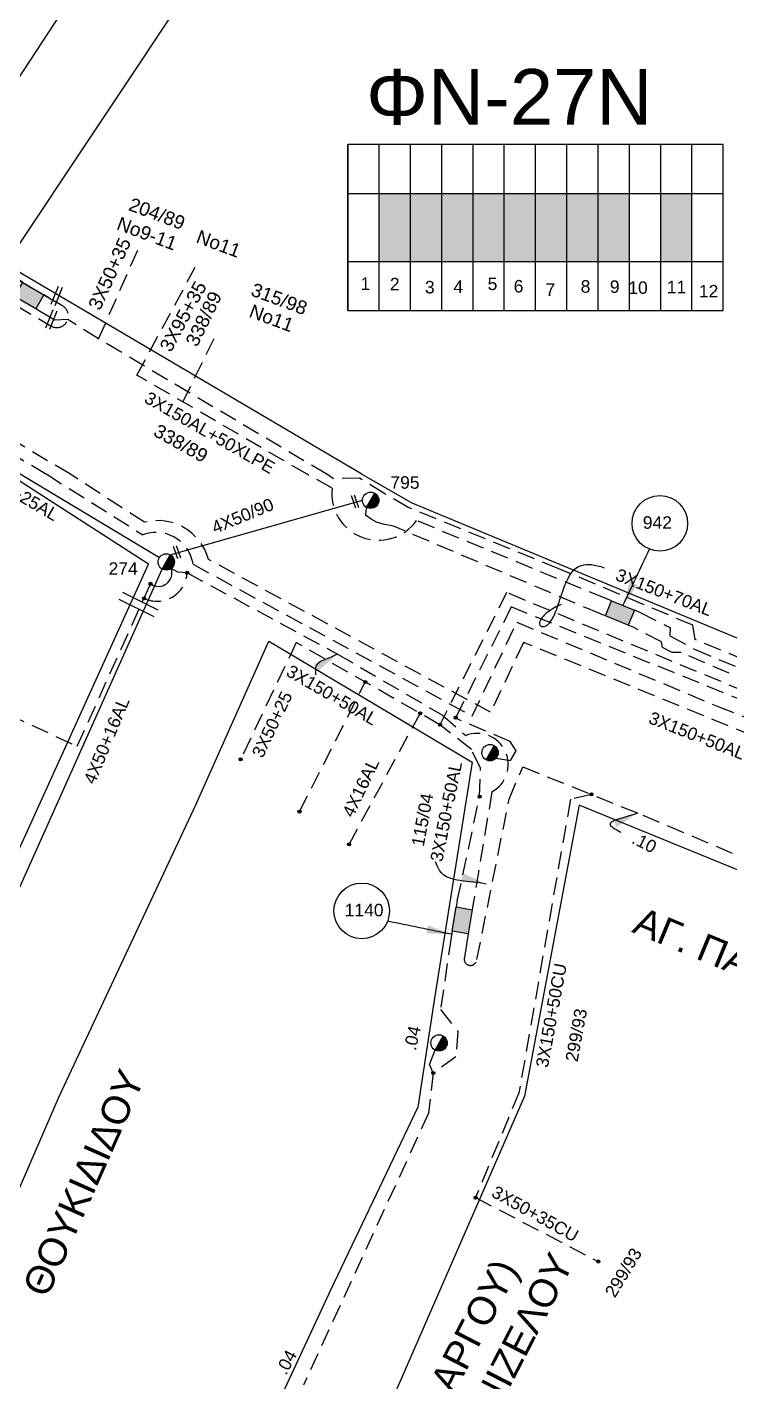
# Model space of a CAD drawing. Header units: millimetres. Extents: x 907 to 2022, y 699 to 1220.
# Drawn here: x 1675.8 to 1726.3, y 946.3 to 1043.7 of the extents above; entities that cross this region are included whole.
import ezdxf
from ezdxf.enums import TextEntityAlignment as Align

# ---------------------------------------------------------------- set-up
doc = ezdxf.new("R2010")
doc.units = ezdxf.units.MM
doc.linetypes.add('DASHED', pattern=[19.05, 12.7, -6.35])
for name, color, linetype in [('Link Box 4 Διευθύνσεων', 7, 'Continuous'), ('Άγνωστα', 7, 'Continuous'), ('Ασφαλειοκιβώτια Χ.Τ 12 αναχωρήσεων', 7, 'Continuous'), ('Γυμνά εναέρια ΧΤ (3Φ)   4x50AL', 7, 'Continuous'), ('Γυμνά εναέρια ΧΤ και ΦΟΠ (3Φ)   4x50+16AL', 7, 'Continuous'), ('Επιγραφές - Σχήματα', 7, 'Continuous'), ('Καλώδια ΧΤ   3x150+50AL', 7, 'DASHED'), ('Καλώδια ΧΤ   3x150+50CU', 7, 'DASHED'), ('Καλώδια ΧΤ   3x150+70AL', 7, 'DASHED'), ('Καλώδια ΧΤ   3x150AL+50XLPE', 7, 'DASHED'), ('Μηχανική τομή', 7, 'Continuous'), ('Στύλος ΦΜ', 7, 'Continuous'), ('Στύλος ΦΜ @ 1', 7, 'Continuous'), ('Συνδέσεις', 7, 'Continuous'), ('Συνεστραμμένα ΧΤ   3x70+54.6+25 AL', 7, 'SYN_LINE'), ('Τομή', 7, 'Continuous'), ('Υπόβαθρο ΔΕΗ', 7, 'Continuous'), ('Υπόγεια Καλώδια Δικτύου ΧΤ   .04', 7, 'DASHED'), ('Υπόγεια Καλώδια Δικτύου ΧΤ   .10', 7, 'DASHED'), ('Υπόγεια καλώδια Δικτύου ΧΤ και Παρ. ΧΤ - 3X150+70 AL', 7, 'DASHED'), ('Υπόγεια καλώδια Παροχών ΧΤ   4x16AL', 7, 'DASHED')]:
    doc.layers.add(name, color=color, linetype=linetype)
doc.styles.get("Standard").update_dxf_attribs({"font": 'arial.ttf'})
doc.linetypes.add('SYN_LINE', pattern='A,0.5,-0.0001,["/\\/\\/\\/",Standard,S=0.1,R=0,X=0,Y=-0.05],-0.25', length=0.7501)
doc.dimstyles.get("Standard").update_dxf_attribs({"dimtxt": 0.18, "dimasz": 0.18, "dimexe": 0.18, "dimexo": 0.0625, "dimgap": 0.09, "dimtad": 0, "dimtih": 1, "dimtoh": 1, "dimdec": 4, "dimzin": 0, "dimdsep": 46, "dimtxsty": 'Standard', "dimcen": 0.09, "dimadec": 0, "dimazin": 0, "dimtfac": 1, "dimtdec": 4, "dimtofl": 0, "dimtmove": 0, "dimatfit": 3, "dimfxl": 1, "dimtolj": 1, "dimtzin": 0, "dimarcsym": 0})

# ---------------------------------------------------------------- blocks, each defined once
blk = doc.blocks.new('ΑΣΦΑΛΕΙΟΚΙΒΩΤΙΟ ΥΠΟΣΤΑΘΜΟΥ 12 ΑΝΑΧΩΡΗΣΕΩΝ')
at = {"layer": 'Ασφαλειοκιβώτια Χ.Τ 12 αναχωρήσεων', "ltscale": 40}
for p, q in [((-23.91, 54), (23.91, 54)), ((-9.83, 54), (-9.83, -54)), ((9.83, 54), (9.83, -54)), ((-23.91, 45), (23.91, 45)), ((-23.91, 36), (23.91, 36)), ((-23.91, 27), (23.91, 27)), ((-23.91, 18), (23.91, 18)), ((-23.91, 9), (23.91, 9)), ((-23.91, 0), (23.91, 0)), ((-23.91, -9), (23.91, -9)), ((-23.91, -18), (23.91, -18)), ((-23.91, -27), (23.91, -27)), ((-23.91, -36), (23.91, -36)), ((-23.91, -45), (23.91, -45))]:
    blk.add_line(p, q, dxfattribs=at)
at = {"layer": 'Ασφαλειοκιβώτια Χ.Τ 12 αναχωρήσεων'}
blk.add_lwpolyline([(-23.91, -54), (23.91, -54), (23.91, 54), (-23.91, 54)], close=True, dxfattribs=at)
for s, p in [('1', (-17.96, 50.38)), ('2', (-18.09, 41.94)), ('3', (-18.96, 31.85)), ('4', (-18.84, 23.65)), ('5', (-18, 13.8)), ('6', (-18.7, 6.3)), ('7', (-19.67, -2.85)), ('8', (-18.76, -12.97)), ('9', (-18.82, -21.37)), ('10', (-19.1, -26.68)), ('11', (-18.93, -37.76)), ('12', (-20.12, -46.99))]:
    blk.add_text(s, height=3.6, rotation=270, dxfattribs=at).set_placement(p)
at = {"layer": 'Ασφαλειοκιβώτια Χ.Τ 12 αναχωρήσεων', "ltscale": 40}
for tag, height, p in [('ΟΝΟΜΑ', 5, (0.11, 57.89)), ('ΚΕΙΜΕΝΟ 1', 2, (17.33, 49.23)), ('ΚΕΙΜΕΝΟ 2', 2, (17.33, 40.53)), ('ΚΕΙΜΕΝΟ 3', 2, (17.33, 31.39)), ('ΚΕΙΜΕΝΟ 4', 2, (17.33, 22.41)), ('ΚΕΙΜΕΝΟ 5', 2, (17.33, 13.57)), ('ΚΕΙΜΕΝΟ 6', 2, (17.33, 4.65)), ('ΚΕΙΜΕΝΟ 7', 2, (17.33, -4.42)), ('ΚΕΙΜΕΝΟ 8', 2, (17.33, -13.15)), ('ΚΕΙΜΕΝΟ 9', 2, (17.33, -22.28)), ('ΚΕΙΜΕΝΟ 10', 2, (17.33, -31.5)), ('ΚΕΙΜΕΝΟ 11', 2, (17.33, -40.57)), ('ΚΕΙΜΕΝΟ 12', 2, (17.33, -49.5)), ('ΣΧ', 2, (0.17, -56.08))]:
    blk.add_attdef(tag, text='', height=height, dxfattribs=at).set_placement(p, align=Align.MIDDLE_CENTER)
blk = doc.blocks.new('LINK BOX 4 ΑΝΑΧΩΡΗΣΕΩΝ')
at = {"layer": 'Link Box 4 Διευθύνσεων', "ltscale": 40}
blk.add_hatch(color=256, dxfattribs=at).paths.add_polyline_path([(-3.54, 0), (-3.54, -4.67), (3.54, -4.67), (3.54, 0)])
for p, q in [((-3.54, 0), (-5.33, 0)), ((5.33, 0), (3.54, 0)), ((-3.54, -4.67), (-5.33, -4.67)), ((5.33, -4.67), (3.54, -4.67))]:
    blk.add_line(p, q, dxfattribs=at)
blk.add_lwpolyline([(-3.54, -4.67), (-3.54, 0), (3.54, 0), (3.54, -4.67)], close=True, dxfattribs=at)
blk = doc.blocks.new('ΥΠΑΡΧΩΝ ΤΣΙΜΕΝΤΕΝΙΟΣ ΣΤΥΛΟΣ')
at = {"layer": 'Στύλος ΦΜ'}
blk.add_hatch(color=256, dxfattribs=at).paths.add_polyline_path([(-1.29, -2.28, 0.574793), (2.62, 0, 0.268822), (1.3, 2.27)])
blk.add_line((-1.29, -2.28), (1.3, 2.27), dxfattribs=at)
blk.add_circle((0, 0), 2.62, dxfattribs=at)
at = {"layer": 'Στύλος ΦΜ', "flags": 4}
for tag, p in [('ΑΡΙΘΜΟΣ', (-4.68, 8.05)), ('ΤΥΠΟΣ', (-4.91, 3.03))]:
    blk.add_attdef(tag, p, '', height=4, dxfattribs=at)
blk = doc.blocks.new('_ΣΥΝΔΕΣΗ')
at = {"layer": 'Συνδέσεις', "linetype": 'SYN_LINE', "ltscale": 40}
blk.add_hatch(color=256, dxfattribs=at).paths.add_polyline_path([(0.5, -0.01, 1), (-0.5, -0.01, 1)])
at = {"layer": 'Συνδέσεις'}
blk.add_circle((0, -0.01), 0.5, dxfattribs=at)
blk = doc.blocks.new('ΤΟΜΗ')
at = {"layer": 'Τομή', "ltscale": 40}
for p, q in [((-5.68, 0), (5.68, 0)), ((5.68, -2.33), (-5.68, -2.33))]:
    blk.add_line(p, q, dxfattribs=at)
blk = doc.blocks.new('ΜΗΧΑΝΙΚΗ ΤΟΜΗ')
at = {"layer": 'Μηχανική τομή', "ltscale": 40}
for p, q in [((-1.89, 0.78), (1.89, 0.78)), ((1.89, 0), (-1.89, 0))]:
    blk.add_line(p, q, dxfattribs=at)

msp = doc.modelspace()

# ---------------------------------------------------------------- hatches: boundary and pattern name
at = {"layer": 'Ασφαλειοκιβώτια Χ.Τ 12 αναχωρήσεων'}
h = msp.add_hatch(color=6, dxfattribs=at)
h.dxf.hatch_style = 1
h.paths.add_polyline_path([(1701.115, 1026.871), (1703.365, 1026.871), (1703.365, 1031.785), (1701.115, 1031.785)])
h = msp.add_hatch(color=85, dxfattribs=at)
h.dxf.hatch_style = 1
h.paths.add_polyline_path([(1703.365, 1026.871), (1705.615, 1026.871), (1705.615, 1031.785), (1703.365, 1031.785)])
h = msp.add_hatch(color=30, dxfattribs=at)
h.dxf.hatch_style = 1
h.paths.add_polyline_path([(1705.615, 1026.871), (1707.865, 1026.871), (1707.865, 1031.785), (1705.615, 1031.785)])
h = msp.add_hatch(color=151, dxfattribs=at)
h.dxf.hatch_style = 1
h.paths.add_polyline_path([(1710.123, 1031.797), (1707.873, 1031.797), (1707.873, 1026.883), (1710.123, 1026.883)])
h = msp.add_hatch(color=1, dxfattribs=at)
h.dxf.hatch_style = 1
h.paths.add_polyline_path([(1710.115, 1026.871), (1712.365, 1026.871), (1712.365, 1031.785), (1710.115, 1031.785)])
h = msp.add_hatch(color=133, dxfattribs=at)
h.dxf.hatch_style = 1
h.paths.add_polyline_path([(1712.365, 1026.871), (1714.615, 1026.871), (1714.615, 1031.785), (1712.365, 1031.785)])
h = msp.add_hatch(color=2, dxfattribs=at)
h.dxf.hatch_style = 1
h.paths.add_polyline_path([(1716.865, 1031.785), (1714.615, 1031.785), (1714.615, 1026.871), (1716.865, 1026.871)])
h = msp.add_hatch(color=5, dxfattribs=at)
h.dxf.hatch_style = 1
h.paths.add_polyline_path([(1716.889, 1026.865), (1719.139, 1026.865), (1719.139, 1031.779), (1716.889, 1031.779)])
h = msp.add_hatch(color=62, dxfattribs=at)
h.dxf.hatch_style = 1
h.paths.add_polyline_path([(1721.365, 1026.871), (1723.615, 1026.871), (1723.615, 1031.785), (1721.365, 1031.785)])

# ---------------------------------------------------------------- linework, layer by layer
at = {"layer": 'Άγνωστα', "color": 151, "linetype": 'DASHED', "ltscale": 0.1}
msp.add_lwpolyline([(1680.926, 1021.314), (1683.771, 1027.789)], dxfattribs=at)
at = {"layer": 'Άγνωστα', "color": 85, "linetype": 'DASHED', "ltscale": 0.1}
for points in [[(1683.686, 1018.704), (1687.879, 1026.478)], [(1686.989, 1016.778), (1689.496, 1021.885)]]:
    msp.add_lwpolyline(points, dxfattribs=at)
at = {"layer": 'Άγνωστα', "color": 133}
msp.add_lwpolyline([(1686.083, 1005.777), (1699.91, 1009.701)], dxfattribs=at)
at = {"layer": 'Άγνωστα', "color": 173, "linetype": 'DASHED', "ltscale": 0.1}
for points in [[(1695.146, 999.466), (1691.141, 991.064)], [(1708.338, 988.366), (1708.398, 990.453), (1707.742, 991.764), (1705.481, 993.556), (1695.146, 999.466)], [(1695.377, 987.297), (1700.111, 996.627)], [(1706.732, 980.878), (1708.338, 988.366)]]:
    msp.add_lwpolyline(points, dxfattribs=at)
at = {"layer": 'Άγνωστα', "color": 5, "linetype": 'DASHED', "ltscale": 0.1}
msp.add_lwpolyline([(1708.049, 959.533), (1716.884, 954.925)], dxfattribs=at)
at = {"layer": 'Γυμνά εναέρια ΧΤ (3Φ)   4x50AL', "color": 233, "ltscale": 0.1, "true_color": 0xd2798f}
msp.add_lwpolyline([(1625.678, 879.393), (1626.72, 881.07), (1628.774, 885.324), (1635.041, 898.46), (1636.296, 900.929), (1651.352, 930.541), (1659.64, 946.959), (1668.442, 966.712), (1685.5, 1004.754)], dxfattribs=at)
at = {"layer": 'Επιγραφές - Σχήματα'}
msp.add_lwpolyline([(1714.193, 1002.211), (1713.879, 1002.058), (1713.619, 1001.914), (1713.406, 1001.782), (1713.235, 1001.659), (1713.098, 1001.546), (1712.992, 1001.442), (1712.908, 1001.348), (1712.841, 1001.263), (1712.786, 1001.187), (1712.742, 1001.119), (1712.706, 1001.058), (1712.68, 1001.003), (1712.661, 1000.954), (1712.649, 1000.909), (1712.643, 1000.869), (1712.643, 1000.831), (1712.647, 1000.795), (1712.656, 1000.762), (1712.669, 1000.731), (1712.686, 1000.703), (1712.707, 1000.678), (1712.733, 1000.656), (1712.762, 1000.638), (1712.795, 1000.624), (1712.831, 1000.614), (1712.871, 1000.609), (1712.914, 1000.609), (1712.961, 1000.615), (1713.01, 1000.629), (1713.063, 1000.649), (1713.118, 1000.679), (1713.176, 1000.717), (1713.236, 1000.764), (1713.298, 1000.821), (1713.362, 1000.888), (1713.425, 1000.963), (1713.489, 1001.048), (1713.551, 1001.141), (1713.612, 1001.243), (1713.671, 1001.353), (1713.727, 1001.471), (1713.78, 1001.598), (1713.833, 1001.733), (1713.885, 1001.878), (1713.938, 1002.033), (1713.993, 1002.198), (1714.05, 1002.373), (1714.112, 1002.559), (1714.177, 1002.756), (1714.247, 1002.96), (1714.321, 1003.169), (1714.399, 1003.379), (1714.48, 1003.586), (1714.564, 1003.787), (1714.652, 1003.978), (1714.743, 1004.157), (1714.836, 1004.32), (1714.933, 1004.467), (1715.036, 1004.598), (1715.145, 1004.713), (1715.261, 1004.812), (1715.388, 1004.896), (1715.524, 1004.964), (1715.673, 1005.017), (1715.835, 1005.055), (1716.009, 1005.077), (1716.195, 1005.082), (1716.393, 1005.071), (1716.602, 1005.043), (1716.821, 1004.996), (1717.05, 1004.931), (1717.288, 1004.846)], dxfattribs=at)
at = {"layer": 'Επιγραφές - Σχήματα', "linetype": 'Continuous'}
for centre in [(1721.305, 1008.041), (1699.857, 980.157)]:
    msp.add_circle(centre, 2, dxfattribs=at)
at = {"layer": 'Επιγραφές - Σχήματα', "color": 7, "linetype": 'Continuous'}
msp.add_arc((1685.223, 1004.484), 0.98, 234.81359, 18.83018, dxfattribs=at)
at = {"layer": 'Καλώδια ΧΤ   3x150+50AL', "color": 2, "ltscale": 0.1}
for points in [[(1687.726, 1005.095), (1707.8, 994.174), (1711.02, 1000.928), (1725.43, 994.885), (1736.355, 990.598), (1740.949, 1000.689), (1746.108, 1011.569), (1753.008, 1026.135), (1745.526, 1029.016)], [(1665.485, 1017.79), (1666.273, 1018.065), (1677.188, 1011.569), (1684.107, 1007.219)]]:
    msp.add_lwpolyline(points, dxfattribs=at)
at = {"layer": 'Καλώδια ΧΤ   3x150+50AL', "color": 85, "ltscale": 0.1}
msp.add_lwpolyline([(1719.883, 1001.618), (1722.049, 1000.54), (1722.033, 999.956), (1723.801, 998.982), (1734.83, 994.375), (1742.482, 1011.569), (1747.825, 1023.912), (1743.917, 1025.683)], dxfattribs=at)
at = {"layer": 'Καλώδια ΧΤ   3x150+50AL', "color": 62, "ltscale": 0.1}
for points in [[(1684.228, 1008.116), (1678.892, 1011.569), (1669.158, 1017.37), (1666.365, 1019.045)], [(1743.448, 999.728), (1739.023, 991.151), (1737.927, 991.578), (1736.811, 989.173), (1711.493, 999.474), (1709.132, 994.447), (1688.828, 1005.442)]]:
    msp.add_lwpolyline(points, dxfattribs=at)
at = {"layer": 'Καλώδια ΧΤ   3x150+50AL', "color": 30, "ltscale": 0.1}
for points in [[(1687.294, 1004.482), (1686.621, 1004.52), (1686.151, 1004.8)], [(1687.249, 1004.382), (1687.294, 1004.482), (1698.115, 998.637), (1705.664, 994.235), (1707.34, 992.767)], [(1672.672, 995.12), (1679.386, 992.004), (1684.659, 1003.683)], [(1709.222, 988.722), (1707.883, 980.683)]]:
    msp.add_lwpolyline(points, dxfattribs=at)
at = {"layer": 'Καλώδια ΧΤ   3x150+50AL', "color": 62, "ltscale": 0.1}
msp.add_arc((1685.18, 1004.46), 3.778, 15.06404, 104.58582, dxfattribs=at)
at = {"layer": 'Καλώδια ΧΤ   3x150+50AL', "color": 2, "ltscale": 0.1}
msp.add_arc((1685.048, 1004.678), 2.71, 8.85759, 110.32517, dxfattribs=at)
at = {"layer": 'Καλώδια ΧΤ   3x150+50AL', "color": 30, "ltscale": 0.1}
for centre, radius, start, end in [((1685.131, 1004.6), 2.166, 244.28534, 356.98172), ((1708.164, 990.69), 2.235, 298.27063, 111.64032)]:
    msp.add_arc(centre, radius, start, end, dxfattribs=at)
at = {"layer": 'Καλώδια ΧΤ   3x150+50CU', "color": 5, "ltscale": 0.1}
msp.add_lwpolyline([(1716.379, 988.536), (1714.87, 988.185), (1711.169, 967.078), (1708.049, 959.533)], dxfattribs=at)
at = {"layer": 'Καλώδια ΧΤ   3x150+70AL', "color": 133, "ltscale": 0.1}
for points in [[(1750.923, 1030.929), (1753.825, 1029.674), (1748.622, 1018.516), (1746.774, 1014.188), (1745.84, 1014.308), (1744.785, 1011.569), (1738.738, 997.668), (1737.93, 996.045), (1737.391, 994.758), (1739.46, 993.86), (1738.558, 992.01), (1722.83, 998.737), (1722.192, 998.74), (1721.485, 999.107), (1721.429, 999.507), (1719.441, 1000.538)], [(1716.975, 1001.546), (1702.144, 1007.838), (1701.389, 1007.978), (1700.924, 1008.121), (1700.531, 1008.335), (1700.138, 1008.621), (1700.174, 1008.835), (1700.208, 1009.189)]]:
    msp.add_lwpolyline(points, dxfattribs=at)
at = {"layer": 'Καλώδια ΧΤ   3x150+70AL', "color": 173, "ltscale": 0.1}
msp.add_lwpolyline([(1736.864, 996.397), (1735.235, 993.146), (1734.506, 992.996), (1710.283, 1003.062), (1705.481, 993.556)], dxfattribs=at)
at = {"layer": 'Καλώδια ΧΤ   3x150AL+50XLPE', "color": 6, "linetype": 'DASHED', "ltscale": 0.1}
msp.add_lwpolyline([(1539.28, 1070.177), (1540.561, 1072.932), (1605.912, 1044.201), (1607.302, 1044.848), (1613.307, 1042.243), (1613.015, 1041.825), (1618.72, 1039.351), (1616.803, 1035.511), (1626.914, 1030.438), (1631.077, 1038.029), (1631.378, 1038.461), (1631.378, 1038.461), (1632.199, 1037.889), (1637.766, 1045.881), (1650.334, 1038.913, 0.414951), (1653.879, 1036.903), (1671.67, 1026.446, 0.097678), (1671.681, 1025.682), (1677.522, 1022.224, 1.01683), (1678.275, 1023.714), (1677.757, 1024.02)], format="xyb", dxfattribs=at)
at = {"layer": 'Καλώδια ΧΤ   3x150AL+50XLPE', "linetype": 'DASHED', "ltscale": 0.1}
msp.add_lwpolyline([(1675.092, 1025.593), (1677.757, 1024.02)], dxfattribs=at)
at = {"layer": 'Καλώδια ΧΤ   3x150AL+50XLPE', "color": 85, "ltscale": 0.1}
for points in [[(1697.73, 1010.577), (1695.924, 1011.569), (1683.686, 1018.704)], [(1717.417, 1002.627), (1703.797, 1008.24)]]:
    msp.add_lwpolyline(points, dxfattribs=at)
msp.add_arc((1701.061, 1010.181), 3.355, 173.23053, 324.63843, dxfattribs=at)
at = {"layer": 'Συνεστραμμένα ΧΤ   3x70+54.6+25 AL', "color": 2, "ltscale": 10}
msp.add_lwpolyline([(1665.781, 1017.279), (1685.301, 1005.592)], dxfattribs=at)
at = {"layer": 'Υπόβαθρο ΔΕΗ', "ltscale": 0.1}
for points in [[(1674.26, 1026.663), (1694.471, 1057.055), (1670.939, 1076.884), (1688.482, 1093.368), (1688.482, 1093.368), (1704.129, 1084.602), (1721.258, 1075.07), (1740.403, 1064.284), (1758.983, 1053.604), (1754.187, 1042.915), (1740.304, 1011.569)], [(1699.857, 1011.569), (1674.109, 1026.752), (1652.885, 1039.228), (1640.796, 1045.917), (1640.899, 1050.383), (1666.22, 1072.305), (1666.22, 1072.305), (1685.664, 1056.145), (1668.538, 1030.026)]]:
    msp.add_lwpolyline(points, dxfattribs=at)
at = {"layer": 'Υπόβαθρο ΔΕΗ'}
for points in [[(1663.953, 1011.569), (1657.536, 998.055), (1635.623, 950.335), (1655.014, 940.368), (1665.42, 963.393), (1675.688, 985.646), (1684.523, 1005.113), (1674.465, 1011.569)], [(1699.857, 1011.569), (1703.451, 1009.511), (1734.068, 996.814), (1740.304, 1011.569)], [(1693.171, 999.572), (1707.804, 990.865), (1705.087, 973.886), (1703.889, 966.046), (1697.642, 952.925), (1684.527, 924.727), (1664.113, 935.554), (1671.314, 951.228), (1678.098, 966.791), (1687.915, 987.792), (1693.171, 999.572)], [(1759.944, 969.246), (1731.404, 981.26), (1715.511, 987.759), (1711.562, 966.824), (1691.051, 919.826), (1721.078, 904.182), (1748.418, 949.919), (1759.944, 969.246)]]:
    msp.add_lwpolyline(points, dxfattribs=at)
at = {"layer": 'Υπόγεια Καλώδια Δικτύου ΧΤ   .10', "color": 5, "ltscale": 0.1}
for points in [[(1710.467, 988.189), (1710.467, 988.189), (1710.467, 988.189), (1711.438, 990.522), (1720.089, 987.045), (1729.549, 983.033)], [(1708.138, 976.666), (1710.467, 988.189)], [(1707.438, 978.057), (1707.235, 976.776)]]:
    msp.add_lwpolyline(points, dxfattribs=at)
at = {"layer": 'Υπόγεια Καλώδια Δικτύου ΧΤ   .10', "color": 173, "ltscale": 0.1}
for points in [[(1706.287, 978.252), (1705.531, 973.057), (1706.781, 971.473), (1706.637, 969.648), (1705.002, 968.495), (1704.664, 965.598), (1695.657, 946.023)], [(1705.002, 968.495), (1704.72, 969.103), (1705.131, 970.143)]]:
    msp.add_lwpolyline(points, dxfattribs=at)
at = {"layer": 'Υπόγεια Καλώδια Δικτύου ΧΤ   .10', "color": 5, "ltscale": 0.1}
msp.add_arc((1707.683, 976.69), 0.455, 169.18562, 356.88553, dxfattribs=at)
at = {"layer": 'Υπόγεια καλώδια Δικτύου ΧΤ και Παρ. ΧΤ - 3X150+70 AL', "color": 30, "ltscale": 0.1}
for points in [[(1744.549, 1026.991), (1749.744, 1024.675), (1744.038, 1011.569), (1738.66, 999.425), (1736.002, 992.795), (1735.472, 992.405), (1734.723, 992.285), (1710.615, 1002.024), (1706.628, 994.091)], [(1709.536, 991.144), (1709.536, 991.144), (1709.536, 991.144), (1710.564, 990.986), (1710.959, 991.671), (1710.538, 992.356), (1706.61, 994.015)]]:
    msp.add_lwpolyline(points, dxfattribs=at)
at = {"layer": 'Υπόγεια καλώδια Δικτύου ΧΤ και Παρ. ΧΤ - 3X150+70 AL', "color": 151, "ltscale": 0.1}
msp.add_lwpolyline([(1743.585, 1024.994), (1746.991, 1023.352), (1745.186, 1019.195), (1741.598, 1011.569), (1734.496, 995.264), (1723.838, 999.681), (1723.682, 1000.706), (1714.044, 1004.78), (1703.25, 1009.168), (1701.51, 1010.162), (1699.707, 1011.293), (1697.835, 1011.241), (1697.338, 1011.569), (1680.926, 1021.314), (1678.704, 1022.701), (1677.776, 1022.654), (1676.593, 1023.354)], dxfattribs=at)
at = {"layer": 'Υπόγεια καλώδια Παροχών ΧΤ   4x16AL', "color": 173, "ltscale": 0.1}
msp.add_lwpolyline([(1698.941, 984.939), (1704.059, 994.369)], dxfattribs=at)

# ---------------------------------------------------------------- block references
at = {"layer": 'Link Box 4 Διευθύνσεων'}
for p, xscale, yscale, zscale, rotation in [((1676.233, 1024.922), 0.250000000000098, 0.250000000000098, 0.250000000000098, 329.4128395944621), ((1718.65, 1002.122), 0.250000000000098, 0.250000000000098, 0.250000000000098, 337.7511611284057), ((1706.51, 979.565), 0.2499999999999379, 0.2499999999999379, 0.2499999999999379, 80.37975080125082)]:
    msp.add_blockref('LINK BOX 4 ΑΝΑΧΩΡΗΣΕΩΝ', p, dxfattribs=dict(at, xscale=xscale, yscale=yscale, zscale=zscale, rotation=rotation))
at = {"layer": 'Ασφαλειοκιβώτια Χ.Τ 12 αναχωρήσεων', "xscale": 0.25, "yscale": 0.25, "zscale": 0.25, "rotation": 90}
msp.add_blockref('ΑΣΦΑΛΕΙΟΚΙΒΩΤΙΟ ΥΠΟΣΤΑΘΜΟΥ 12 ΑΝΑΧΩΡΗΣΕΩΝ', (1712.365, 1029.328), dxfattribs=at)
at = {"layer": 'Μηχανική τομή', "xscale": 0.250000000000009, "yscale": 0.250000000000009, "zscale": 0.250000000000009, "rotation": 289.0626119732074}
for p in [(1699.283, 1009.572), (1686.476, 1005.937)]:
    msp.add_blockref('ΜΗΧΑΝΙΚΗ ΤΟΜΗ', p, dxfattribs=at)
at = {"layer": 'Στύλος ΦΜ @ 1', "ltscale": 40}
ref = msp.add_blockref('ΥΠΑΡΧΩΝ ΤΣΙΜΕΝΤΕΝΙΟΣ ΣΤΥΛΟΣ', (1700.499, 1009.701), dxfattribs=dict(at, xscale=0.2249999999999091, yscale=0.2249999999999091, zscale=0.2249999999999091))
ref.add_attrib('ΤΥΠΟΣ', '795', (1701.917, 1010.532), dxfattribs={"layer": 'Στύλος ΦΜ', "height": 0.9, "flags": 4})
ref = msp.add_blockref('ΥΠΑΡΧΩΝ ΤΣΙΜΕΝΤΕΝΙΟΣ ΣΤΥΛΟΣ', (1685.791, 1005.266), dxfattribs=dict(at, xscale=0.2249999999999091, yscale=0.2249999999999091, zscale=0.2249999999999091))
ref.add_attrib('ΤΥΠΟΣ', '274', (1681.643, 1004.338), dxfattribs={"layer": 'Στύλος ΦΜ', "height": 0.9, "flags": 4})
at = {"layer": 'Στύλος ΦΜ @ 1', "ltscale": 40, "xscale": 0.2249999999999091, "yscale": 0.2249999999999091, "zscale": 0.2249999999999091}
for p in [(1709.088, 991.54), (1705.421, 970.655)]:
    msp.add_blockref('ΥΠΑΡΧΩΝ ΤΣΙΜΕΝΤΕΝΙΟΣ ΣΤΥΛΟΣ', p, dxfattribs=at)
at = {"layer": 'Συνδέσεις'}
for p, xscale, yscale, zscale in [((1687.295, 1004.488), 0.225, 0.225, 0.225), ((1684.658, 1003.69), 0.225, 0.225, 0.225), ((1684.192, 1002.65), 0.2250000000000001, 0.2250000000000001, 0.2250000000000001), ((1700.112, 996.633), 0.225, 0.225, 0.225), ((1704.06, 994.375), 0.225, 0.225, 0.225), ((1705.483, 993.561), 0.225, 0.225, 0.225), ((1706.611, 994.059), 0.2250000000000001, 0.2250000000000001, 0.2250000000000001), ((1691.142, 991.07), 0.225, 0.225, 0.225), ((1708.34, 988.372), 0.225, 0.225, 0.225), ((1716.381, 988.542), 0.225, 0.225, 0.225), ((1695.379, 987.303), 0.225, 0.225, 0.225), ((1698.942, 984.944), 0.225, 0.225, 0.225), ((1705.003, 968.498), 0.2249999999999996, 0.2249999999999996, 0.2249999999999996), ((1708.049, 959.533), 0.225, 0.225, 0.225), ((1716.886, 954.931), 0.225, 0.225, 0.225)]:
    msp.add_blockref('_ΣΥΝΔΕΣΗ', p, dxfattribs=dict(at, xscale=xscale, yscale=yscale, zscale=zscale))
at = {"layer": 'Τομή'}
for p, xscale, yscale, zscale, rotation in [((1678.05, 1024.351), 0.1249999999999437, 0.1249999999999437, 0.1249999999999437, 248.1909067709115), ((1677.654, 1022.65), 0.1249999999999437, 0.1249999999999437, 0.1249999999999437, 248.1909067709115), ((1683.923, 1002.459), 0.250000000000008, 0.250000000000008, 0.250000000000008, 333.4578110945522)]:
    msp.add_blockref('ΤΟΜΗ', p, dxfattribs=dict(at, xscale=xscale, yscale=yscale, zscale=zscale, rotation=rotation))

# ---------------------------------------------------------------- texts
at = {"layer": 'Γυμνά εναέρια ΧΤ και ΦΟΠ (3Φ)   4x50+16AL', "color": 7, "ltscale": 0.2, "insert": (1679.808, 989.547), "char_height": 0.9, "width": 15, "attachment_point": 1, "rotation": 67.35979}
msp.add_mtext('4X50+16AL', dxfattribs=at)
at = {"layer": 'Επιγραφές - Σχήματα', "insert": (1700.164, 1040.728), "char_height": 4, "attachment_point": 1}
msp.add_mtext_dynamic_manual_height_columns('ΦΝ-27N', width=10.09091, gutter_width=12.5, heights=[0], dxfattribs=at)
at = {"layer": 'Επιγραφές - Σχήματα', "char_height": 0.9, "attachment_point": 1}
for s, insert, rotation in [('{\\H1.0833x;204/89}', (1683.349, 1031.51), 339.51396), ('{\\H1.0833x;No9-11}', (1682.486, 1030.135), 339.51396), ('{\\H1.0833x;3X50+35}', (1680.135, 1023.704), 65.54763), ('{\\H1.0833x;No11}', (1688.205, 1029.187), 339.51396), ('{\\H1.0833x;3X95+35}', (1685.263, 1020.755), 61.4419), ('{\\H1.0833x;338/89}', (1687.135, 1021.103), 64.06757), ('{\\H1.0833x;315/98}', (1692.143, 1025.378), 339.51396), ('{\\H1.0833x;No11}', (1692.016, 1023.837), 339.51396), ('{\\H1.0833x;338/89}', (1685.267, 1015.248), 330.84621)]:
    msp.add_mtext_dynamic_manual_height_columns(s, width=10.09091, gutter_width=12.5, heights=[0], dxfattribs=dict(at, insert=insert, rotation=rotation))
at = {"layer": 'Επιγραφές - Σχήματα', "color": 7, "ltscale": 0.2, "insert": (1688.949, 1008.111), "char_height": 0.9, "width": 15, "attachment_point": 1, "rotation": 22.38554}
msp.add_mtext('4X50/90', dxfattribs=at)
at = {"layer": 'Επιγραφές - Σχήματα', "char_height": 0.9, "width": 15, "attachment_point": 1}
for s, insert in [('942', (1720.077, 1008.55)), ('1140', (1698.629, 980.667))]:
    msp.add_mtext(s, dxfattribs=dict(at, insert=insert))
for s, insert, rotation in [('3X50+25', (1691.912, 991.478), 64.51441), ('115/04', (1703.43, 984.905), 79.52982), ('299/93', (1714.495, 969.413), 79.52982), ('3X50+35CU', (1709.55, 960.433), 330.89388), ('299/93', (1717.294, 952.724), 58.75151)]:
    msp.add_mtext(s, dxfattribs=dict(at, insert=insert, rotation=rotation))
at = {"layer": 'Επιγραφές - Σχήματα', "linetype": 'Continuous', "char_height": 2, "width": 28.66591, "attachment_point": 1}
for s, insert, rotation in [('ΑΓ. ΠΑΡΑΣΚΕΥΗΣ', (1719.993, 980.502), 337.53554), ('ΘΟΥΚΙΔΙΔΟΥ', (1675.392, 953.043), 66.03623), ('(ΧΟΛΑΡΓΟΥ)\\PΣ. ΒΕΝΙΖΕΛΟΥ', (1701.576, 940.147), 62.71152)]:
    msp.add_mtext(s, dxfattribs=dict(at, insert=insert, rotation=rotation))
at = {"layer": 'Καλώδια ΧΤ   3x150+50AL', "color": 7, "ltscale": 0.2, "char_height": 0.9, "width": 15, "attachment_point": 1}
for insert, rotation in [((1694.79, 997.912), 329.85368), ((1720.752, 994.529), 338.46248), ((1704.77, 983.811), 78.67904)]:
    msp.add_mtext('3X150+50AL', dxfattribs=dict(at, insert=insert, rotation=rotation))
at = {"layer": 'Καλώδια ΧΤ   3x150+50CU', "color": 7, "ltscale": 0.2, "insert": (1712.365, 968.995), "char_height": 0.9, "width": 15, "attachment_point": 1, "rotation": 79.58207}
msp.add_mtext('3X150+50CU', dxfattribs=at)
at = {"layer": 'Καλώδια ΧΤ   3x150+70AL', "color": 7, "ltscale": 0.2, "insert": (1718.365, 1004.824), "char_height": 0.9, "width": 15, "attachment_point": 1, "rotation": 338.79565}
msp.add_mtext('3X150+70AL', dxfattribs=at)
at = {"layer": 'Καλώδια ΧΤ   3x150AL+50XLPE', "color": 7, "insert": (1688.921, 1014.563), "char_height": 0.9, "width": 13.92422, "attachment_point": 5, "rotation": 330.21551}
msp.add_mtext('3X150AL+50XLPE', dxfattribs=at)
at = {"layer": 'Συνεστραμμένα ΧΤ   3x70+54.6+25 AL', "color": 7, "insert": (1669.703, 1013.88), "char_height": 0.9, "width": 84.18588, "attachment_point": 1, "rotation": 329.76641}
msp.add_mtext('3X70+54.6+25AL', dxfattribs=at)
at = {"layer": 'Υπόγεια Καλώδια Δικτύου ΧΤ   .04', "color": 7, "ltscale": 0.2, "char_height": 0.9, "width": 15, "attachment_point": 1}
for insert, rotation in [((1702.863, 970.262), 77.19042), ((1693.622, 947.126), 61.99688)]:
    msp.add_mtext('.04', dxfattribs=dict(at, insert=insert, rotation=rotation))
at = {"layer": 'Υπόγεια Καλώδια Δικτύου ΧΤ   .10', "color": 7, "ltscale": 0.2, "insert": (1719.623, 985.871), "char_height": 0.9, "width": 15, "attachment_point": 1, "rotation": 332.80716}
msp.add_mtext('.10', dxfattribs=at)
at = {"layer": 'Υπόγεια καλώδια Παροχών ΧΤ   4x16AL', "color": 7, "ltscale": 0.2, "insert": (1698.412, 987.203), "char_height": 0.9, "width": 15, "attachment_point": 1, "rotation": 64.51441}
msp.add_mtext('4X16AL', dxfattribs=at)

# ---------------------------------------------------------------- leaders
at = {"layer": 'Επιγραφές - Σχήματα', "path_type": 1}
for points in [[(1718.65, 1002.122), (1720.561, 1006.184)], [(1698.115, 998.637), (1696.535, 997.649), (1696.535, 997.152)], [(1719.713, 987.196), (1717.74, 986.323), (1718.506, 985.813)], [(1708.818, 982.076), (1705.463, 983.053), (1705.172, 983.677)], [(1706.325, 978.472), (1701.715, 979.415)]]:
    msp.add_leader(points, dimstyle='Standard', override={"dimasz": 1.8, "dimgap": 0.09, "dimtad": 0}, dxfattribs=at)

doc.saveas('drawing.dxf')
